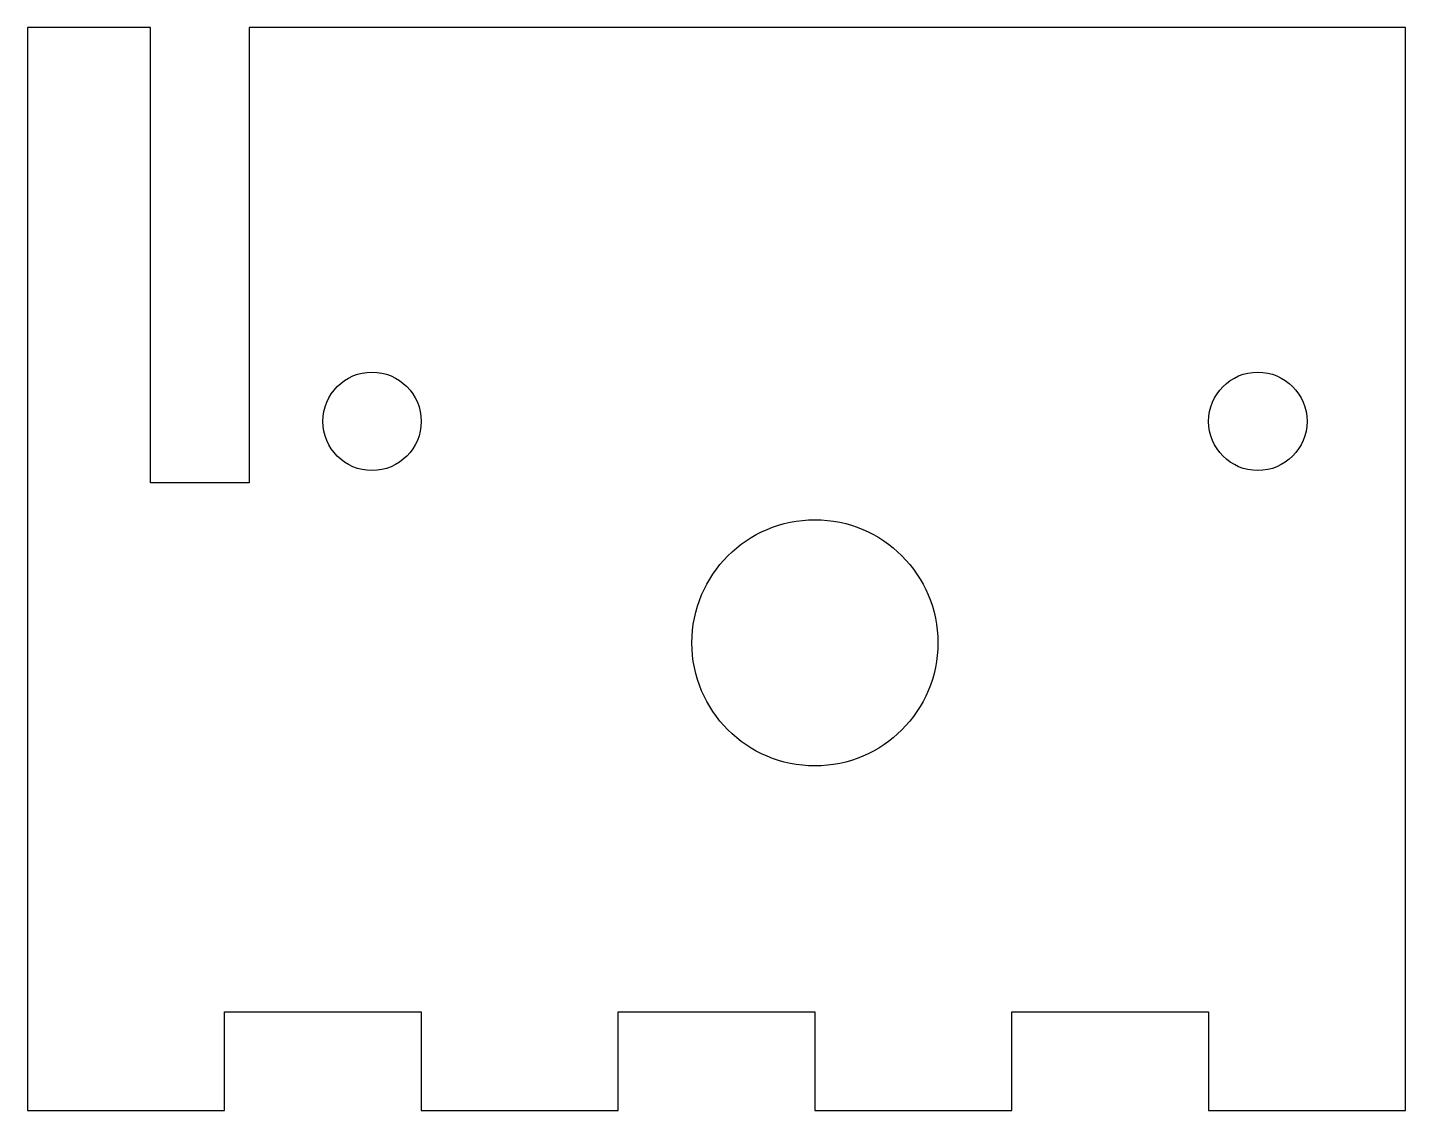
# Model space of a CAD drawing. Header units: millimetres. Extents: x 193.7 to 249.7, y 0 to 44.
import ezdxf

# ---------------------------------------------------------------- set-up
doc = ezdxf.new("R2010")
doc.units = ezdxf.units.MM
doc.layers.get('0').update_dxf_attribs({"linetype": 'CONTINUOUS'})

msp = doc.modelspace()

# ---------------------------------------------------------------- linework, layer by layer
msp.add_lwpolyline([(198.737, 25.5), (198.737, 44), (193.737, 44), (193.737, 0), (201.737, 0), (201.737, 4), (209.737, 4), (209.737, 0), (217.737, 0), (217.737, 4), (225.737, 4), (225.737, 0), (233.737, 0), (233.737, 4), (241.737, 4), (241.737, 0), (249.737, 0), (249.737, 44), (202.737, 44), (202.737, 25.5)], close=True)
for centre, radius in [((207.737, 28), 2), ((243.737, 28), 2), ((225.737, 19), 5)]:
    msp.add_circle(centre, radius)

doc.saveas('drawing.dxf')
